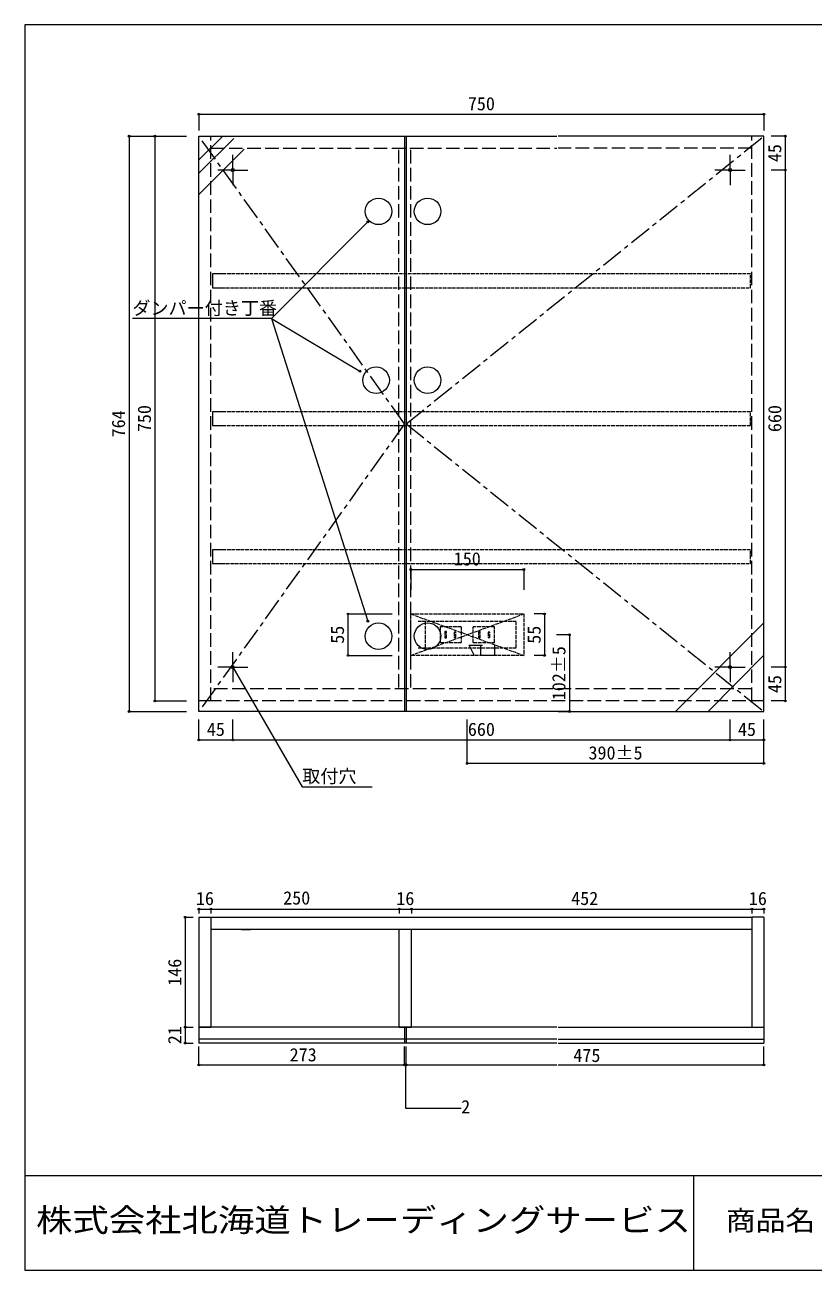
# Model space of a CAD drawing. Units: millimetres at full size, sheet at 1:6. Extents: x -1249 to 1249, y -827 to 827.
# Drawn here: x -1249 to -203, y -827 to 827 of the extents above; entities that cross this region are included whole.
import ezdxf
from ezdxf.enums import TextEntityAlignment as Align

# ---------------------------------------------------------------- set-up
doc = ezdxf.new("R2010")
doc.units = ezdxf.units.MM
doc.header["$LTSCALE"] = 6
doc.header["$PDMODE"] = 32
doc.header["$PDSIZE"] = 2.4
for name, pattern in [('CHAIN1', [8, 5, -1, 1, -1]), ('DASHED3', [4, 3, -1]), ('USER1', [1, 0.8, -0.2])]:
    doc.linetypes.add(name, pattern=pattern)
doc.layers.add('0-0_0', color=7, linetype='Continuous', lineweight=15)
doc.styles.add('ＭＳ ゴシック', font='')
doc.styles.get('ＭＳ ゴシック').set_extended_font_data('MS Gothic')

# ---------------------------------------------------------------- blocks, each defined once
blk = doc.blocks.new('ダンパー付き')
at = {"layer": '0-0_0'}
for q in [(80.37, 192.797), (-232.017, 64.312), (70.113, -5.443), (80.702, -337.416)]:
    blk.add_line((-47.375, 64.312), q, dxfattribs=at)
for p in [(80.37, 192.797), (70.113, -5.443), (80.702, -337.416)]:
    blk.add_point(p, dxfattribs=at)
at = {"layer": '0-0_0', "style": 'ＭＳ ゴシック'}
blk.add_text('ダンパー付き丁番', height=17.6, dxfattribs=at).set_placement((-232.017, 64.312), align=Align.BOTTOM_LEFT)

msp = doc.modelspace()

# ---------------------------------------------------------------- linework, layer by layer
at = {"layer": '0-0_0'}
for p, q in [((-1018.381, 707.84), (-268.381, 707.84)), ((-1018.381, 707.84), (-1018.381, 686.088)), ((-268.381, 707.84), (-268.381, 686.088)), ((-1111.154, 678.817), (-1111.154, -85.183)), ((-1111.154, 678.817), (-1035.014, 678.817)), ((-1076.778, 678.817), (-1076.778, -71.183)), ((-1076.778, 678.817), (-1035.014, 678.817)), ((-1018.381, 678.817), (-543.381, 678.817)), ((-986.763, 678.817), (-1018.381, 647.199)), ((-745.381, 678.817), (-745.381, -85.183)), ((-745.381, 678.817), (-743.381, 678.817)), ((-743.381, 678.817), (-743.381, -85.183)), ((-268.381, 678.817), (-541.381, 678.817)), ((-268.381, -85.183), (-268.381, 678.817)), ((-239.979, 678.817), (-258.923, 678.817)), ((-239.979, 678.817), (-239.979, 633.818)), ((-972.26, 675.643), (-1018.381, 629.522)), ((-973.381, 633.818), (-973.381, 653.818)), ((-313.381, 633.818), (-313.381, 653.818)), ((-973.381, 633.818), (-993.381, 633.818)), ((-973.381, 633.818), (-953.381, 633.818)), ((-973.381, 633.818), (-973.381, 613.818)), ((-313.381, 633.818), (-333.381, 633.818)), ((-313.381, 633.818), (-293.381, 633.818)), ((-313.381, 633.818), (-313.381, 613.818)), ((-239.979, 633.818), (-258.923, 633.818)), ((-239.979, 633.818), (-258.923, 633.818)), ((-239.979, 633.818), (-239.979, -26.187)), ((-737.142, 103.458), (-587.142, 103.458)), ((-737.142, 103.458), (-737.142, 76.57)), ((-587.142, 103.458), (-587.142, 76.57)), ((-820.517, 44.317), (-820.517, -10.683)), ((-820.517, 44.317), (-762.083, 44.317)), ((-559.491, 44.317), (-573.583, 44.317)), ((-559.491, 44.317), (-559.491, -10.683)), ((-526.577, 16.817), (-543.825, 16.817)), ((-526.577, 16.817), (-526.577, -85.183)), ((-386.295, -85.436), (-268.381, 32.477)), ((-659.555, 2.724), (-642.093, 2.724)), ((-653.006, -10.372), (-659.555, 2.724)), ((-973.381, -26.187), (-973.381, -6.187)), ((-820.517, -10.683), (-762.083, -10.683)), ((-559.491, -10.683), (-573.583, -10.683)), ((-342.987, -85.436), (-268.381, -10.467)), ((-313.381, -26.187), (-313.381, -6.187)), ((-973.381, -26.187), (-993.381, -26.187)), ((-973.381, -26.187), (-953.381, -26.187)), ((-973.381, -26.187), (-973.381, -46.187)), ((-313.381, -26.187), (-333.381, -26.187)), ((-313.381, -26.187), (-293.381, -26.187)), ((-313.381, -26.187), (-313.381, -46.187)), ((-239.979, -26.187), (-258.923, -26.187)), ((-239.979, -26.187), (-239.979, -71.183)), ((-1076.778, -71.183), (-1035.014, -71.183)), ((-239.979, -71.183), (-258.923, -71.183)), ((-1111.154, -85.183), (-1035.014, -85.183)), ((-1018.381, -122.877), (-1018.381, -95.687)), ((-973.381, -122.877), (-973.381, -95.687)), ((-662.142, -154.09), (-662.142, -95.687)), ((-526.577, -85.183), (-543.825, -85.183)), ((-541.381, -85.183), (-268.381, -85.183)), ((-313.381, -122.877), (-313.381, -95.687)), ((-268.381, -122.877), (-268.381, -95.687)), ((-268.381, -154.09), (-268.381, -95.687)), ((-1018.381, -122.877), (-973.381, -122.877)), ((-973.381, -122.877), (-313.381, -122.877)), ((-313.381, -122.877), (-268.381, -122.877)), ((-268.381, -154.09), (-662.142, -154.09)), ((-1036.544, -358.384), (-1036.544, -504.384)), ((-1036.544, -358.384), (-1025.859, -358.384)), ((-1018.381, -347.459), (-1002.381, -347.459)), ((-1018.381, -347.459), (-1018.381, -353.287)), ((-1002.381, -347.459), (-1002.381, -353.287)), ((-1002.381, -347.459), (-550.384, -347.459)), ((-1002.381, -358.384), (-1002.381, -504.384)), ((-752.384, -347.459), (-752.384, -353.287)), ((-752.384, -347.459), (-736.384, -347.459)), ((-736.384, -347.459), (-736.384, -353.287)), ((-550.384, -347.459), (-534.384, -347.459)), ((-534.384, -347.459), (-284.381, -347.459)), ((-284.381, -347.459), (-284.381, -353.287)), ((-284.381, -347.459), (-268.381, -347.459)), ((-268.381, -358.384), (-284.381, -358.384)), ((-268.381, -347.459), (-268.381, -353.287)), ((-268.381, -358.384), (-268.381, -504.384)), ((-1002.381, -374.384), (-284.381, -374.384)), ((-961.972, -374.397), (-949.962, -374.397)), ((-752.384, -504.384), (-752.384, -374.397)), ((-736.384, -504.384), (-736.384, -374.397)), ((-284.394, -426.439), (-284.394, -443.544)), ((-1036.544, -504.384), (-1025.859, -504.384)), ((-1036.544, -504.428), (-1036.544, -525.428)), ((-1036.544, -504.428), (-1025.859, -504.428)), ((-1018.381, -504.428), (-1018.381, -525.428)), ((-543.382, -504.428), (-1018.381, -504.428)), ((-1018.381, -506.504), (-1018.381, -525.428)), ((-752.397, -504.384), (-736.384, -504.384)), ((-745.382, -504.428), (-745.382, -525.428)), ((-743.381, -504.428), (-743.381, -525.428)), ((-541.381, -504.428), (-268.381, -504.428)), ((-268.381, -504.428), (-268.381, -525.428)), ((-1036.544, -525.428), (-1025.859, -525.428)), ((-543.382, -520.428), (-1018.381, -520.428)), ((-543.382, -525.428), (-1018.381, -525.428)), ((-541.381, -520.428), (-268.381, -520.428)), ((-541.381, -525.428), (-268.381, -525.428)), ((-1018.381, -554.463), (-1018.381, -529.986)), ((-745.382, -554.463), (-745.382, -529.986)), ((-743.381, -554.463), (-743.381, -529.986)), ((-268.381, -554.463), (-268.381, -529.986)), ((-1018.381, -554.463), (-543.382, -554.463)), ((-745.382, -554.463), (-743.381, -554.463)), ((-541.381, -554.463), (-268.381, -554.463))]:
    msp.add_line(p, q, dxfattribs=at)
at = {"layer": '0-0_0', "linetype": 'CHAIN1'}
for p, q in [((-745.381, 296.817), (-1018.381, 678.817)), ((-743.381, 296.817), (-268.381, 678.817)), ((-745.381, 296.817), (-1018.381, -85.183)), ((-743.381, 296.817), (-268.381, -85.183))]:
    msp.add_line(p, q, dxfattribs=at)
at = {"layer": '0-0_0', "linetype": 'DASHED3'}
for p, q in [((-1002.381, -71.183), (-1002.381, 678.817)), ((-284.381, -71.183), (-284.381, 678.817)), ((-1002.381, 662.817), (-543.381, 662.817)), ((-753.142, -53.411), (-753.142, 662.817)), ((-737.142, -53.411), (-737.142, 662.817)), ((-284.381, 662.817), (-541.381, 662.817)), ((-284.381, -55.183), (-1002.381, -55.183))]:
    msp.add_line(p, q, dxfattribs=at)
at = {"layer": '0-0_0', "linetype": 'USER1'}
for p, q in [((-286.214, 495.76), (-1000.549, 495.76)), ((-286.214, 477.564), (-286.214, 495.76)), ((-1000.549, 477.564), (-286.214, 477.564)), ((-286.214, 312.703), (-1000.549, 312.703)), ((-286.214, 294.507), (-286.214, 312.703)), ((-987.083, 294.507), (-286.214, 294.507)), ((-286.214, 129.646), (-1000.549, 129.646)), ((-286.214, 111.45), (-286.214, 129.646)), ((-1000.549, 111.45), (-286.214, 111.45)), ((-737.142, 44.317), (-587.142, -10.683)), ((-737.142, -10.683), (-587.142, 44.317)), ((-597.142, 34.317), (-727.142, 34.317)), ((-718.079, 34.317), (-718.079, -0.683)), ((-597.142, -0.683), (-597.142, 34.317)), ((-587.142, 44.317), (-587.142, -10.683)), ((-698.142, 27.317), (-698.142, 6.317)), ((-670.142, 27.317), (-698.142, 27.317)), ((-670.142, 27.317), (-670.142, 6.317)), ((-654.142, 6.317), (-654.142, 27.317)), ((-626.142, 27.317), (-654.142, 27.317)), ((-626.142, 6.317), (-626.142, 27.317)), ((-698.142, 6.317), (-670.142, 6.317)), ((-654.142, 6.317), (-626.142, 6.317)), ((-727.142, -0.683), (-597.142, -0.683))]:
    msp.add_line(p, q, dxfattribs=at)
at = {"layer": '0-0_0', "lineweight": 18}
for p, q in [((-1249.379, -701.329), (1248.863, -701.329)), ((-361.932, -701.329), (-361.932, -826.86))]:
    msp.add_line(p, q, dxfattribs=at)
msp.add_lwpolyline([(-1249.379, -826.86), (1248.863, -826.86), (1248.863, 826.506), (-1249.379, 826.506)], close=True, dxfattribs=at)
at = {"layer": '0-0_0'}
for points in [[(-543.381, -85.183), (-1018.381, -85.183), (-1018.381, 678.817)], [(-958.118, 661.501), (-1004.239, 615.379), (-1018.381, 601.237)], [(-987.083, 495.76), (-1000.549, 495.76), (-1000.549, 477.564), (-987.083, 477.564)], [(-987.083, 312.703), (-1000.549, 312.703), (-1000.549, 294.507), (-987.083, 294.507)], [(-987.083, 129.646), (-1000.549, 129.646), (-1000.549, 111.45), (-987.083, 111.45)], [(-626.135, 2.419), (-626.135, -10.683), (-644.332, -10.683), (-644.332, 2.419)], [(-973.381, -26.187), (-881.231, -185.068), (-788.58, -185.068)], [(-1018.381, -358.384), (-1002.381, -358.384), (-284.381, -358.384)], [(-1018.381, -358.384), (-1018.381, -504.384), (-1002.381, -504.384)], [(-284.381, -358.384), (-284.381, -504.384), (-268.381, -504.384)], [(-744.381, -552.561), (-744.381, -612.038), (-670.272, -612.038)]]:
    msp.add_lwpolyline(points, dxfattribs=at)
at = {"layer": '0-0_0', "linetype": 'USER1'}
msp.add_lwpolyline([(-587.142, -10.683), (-737.142, -10.683), (-737.142, 44.317), (-587.142, 44.317)], dxfattribs=at)
for points in [[(-689.892, 12.467), (-689.892, 21.167), (-692.092, 21.167), (-692.092, 12.467)], [(-677.192, 13.317), (-677.192, 20.317), (-679.392, 20.317), (-679.392, 13.317)], [(-644.892, 12.467), (-644.892, 21.167), (-647.092, 21.167), (-647.092, 12.467)], [(-632.192, 13.317), (-632.192, 20.317), (-634.392, 20.317), (-634.392, 13.317)]]:
    msp.add_lwpolyline(points, close=True, dxfattribs=at)
at = {"layer": '0-0_0', "linetype": 'DASHED3'}
msp.add_lwpolyline([(-268.381, -71.183), (-1002.381, -71.183), (-1018.381, -71.183)], dxfattribs=at)
at = {"layer": '0-0_0'}
for centre, radius in [((-973.381, 633.818), 2), ((-313.381, 633.818), 2), ((-779.957, 578.919), 17.651), ((-714.796, 578.919), 17.651), ((-783.232, 354.737), 17.651), ((-714.796, 354.737), 17.651), ((-779.957, 14.826), 17.651), ((-714.796, 14.826), 17.651), ((-973.381, -26.187), 2), ((-313.381, -26.187), 2)]:
    msp.add_circle(centre, radius, dxfattribs=at)
for p in [(-1018.381, 707.84), (-268.381, 707.84), (-1111.154, 678.817), (-1076.778, 678.817), (-239.979, 678.817), (-239.979, 633.818), (-737.142, 103.458), (-587.142, 103.458), (-820.517, 44.317), (-559.491, 44.317), (-526.577, 16.817), (-820.517, -10.683), (-559.491, -10.683), (-239.979, -26.187), (-1076.778, -71.183), (-239.979, -71.183), (-1111.154, -85.183), (-526.577, -85.183), (-1018.381, -122.877), (-973.381, -122.877), (-313.381, -122.877), (-268.381, -122.877), (-662.142, -154.09), (-268.381, -154.09), (-1018.381, -347.459), (-1002.381, -347.459), (-752.384, -347.459), (-736.384, -347.459), (-284.381, -347.459), (-268.381, -347.459), (-1036.544, -358.384), (-1036.544, -504.384), (-1036.544, -504.428), (-1036.544, -525.428), (-1018.381, -554.463), (-745.382, -554.463), (-743.381, -554.463), (-268.381, -554.463)]:
    msp.add_point(p, dxfattribs=at)

# ---------------------------------------------------------------- block references
msp.add_blockref('ダンパー付き', (-874.717, 372.137), dxfattribs=at)

# ---------------------------------------------------------------- texts
at = {"layer": '0-0_0', "style": 'ＭＳ ゴシック'}
for s, p in [('750', (-661.381, 707.84)), ('150', (-680.142, 103.458)), ('45', (-1007.881, -122.877)), ('660', (-661.381, -122.877)), ('45', (-302.881, -122.877)), ('390±5', (-501.262, -154.09)), ('取付穴', (-881.231, -185.068)), ('16', (-1022.381, -347.459)), ('250', (-906.554, -346.731)), ('16', (-756.384, -347.459)), ('452', (-524.204, -347.362)), ('16', (-288.381, -347.459)), ('273', (-897.949, -555.001)), ('475', (-521.376, -555.823)), ('2', (-670.272, -624.038))]:
    msp.add_text(s, height=17.6, dxfattribs=at).set_placement(p, align=Align.BOTTOM_LEFT)
for s, p in [('45', (-239.979, 644.318)), ('750', (-1076.778, 285.817)), ('660', (-239.979, 285.816)), ('764', (-1111.154, 278.817)), ('55', (-820.517, 4.817)), ('55', (-559.491, 4.817)), ('102±5', (-526.577, -70.183)), ('45', (-239.979, -60.685)), ('146', (-1036.544, -449.384)), ('21', (-1036.544, -526.928))]:
    msp.add_text(s, height=17.6, rotation=90, dxfattribs=at).set_placement(p, align=Align.BOTTOM_LEFT)
at = {"layer": '0-0_0', "color": 2, "style": 'ＭＳ ゴシック', "width": 1.15}
msp.add_text('株式会社北海道トレーディングサービス', height=30.79, dxfattribs=at).set_placement((-1234.655, -785.095), align=Align.BOTTOM_LEFT)
at = {"layer": '0-0_0', "color": 3, "style": 'ＭＳ ゴシック', "width": 1.1}
msp.add_text('商品名', height=26.39, dxfattribs=at).set_placement((-318.932, -782.095), align=Align.BOTTOM_LEFT)

doc.saveas('drawing.dxf')
